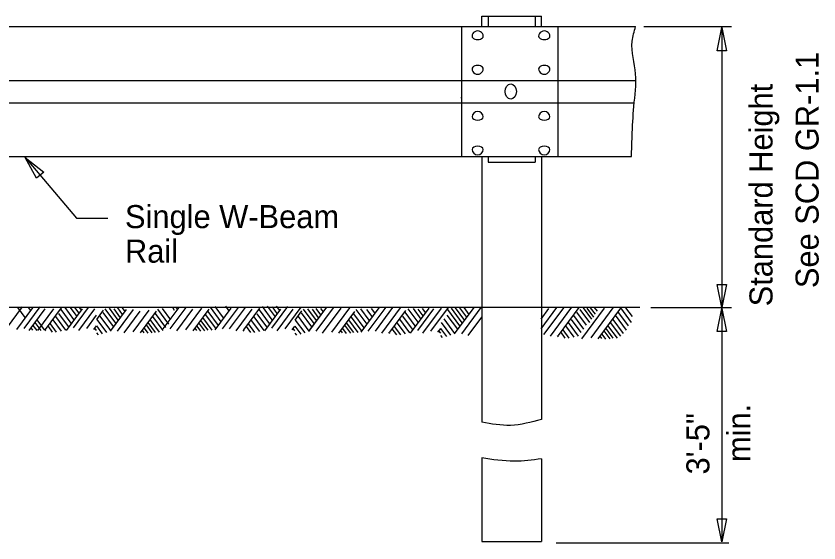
# Model space of a CAD drawing. Extents: x 0 to 34, y 0 to 22.
# Drawn here: x 18.561 to 23.437, y 8.943 to 12.146 of the extents above; entities that cross this region are included whole.
import ezdxf

# ---------------------------------------------------------------- set-up
doc = ezdxf.new("R2010")
doc.units = 0
doc.layers.add('Default', color=7, linetype='Continuous')

msp = doc.modelspace()

# ---------------------------------------------------------------- linework, layer by layer
at = {"layer": 'Default'}
for p, q in [((21.3896, 12.1461), (21.752, 12.1461)), ((21.3896, 12.0829), (21.3896, 12.1461)), ((21.4275, 12.1461), (21.4275, 12.0817)), ((21.7132, 12.1461), (21.7132, 12.0837)), ((21.752, 12.0837), (21.752, 12.1461)), ((14.5458, 12.0817), (21.8542, 12.0817)), ((21.2687, 11.2925), (21.2687, 12.0817)), ((21.8542, 11.2925), (21.8542, 12.0817)), ((21.8542, 12.0817), (22.3238, 12.0817)), ((22.3736, 12.0817), (22.9066, 12.0817)), ((22.8477, 12.0756), (22.8477, 11.2863)), ((15.1987, 11.7547), (21.2687, 11.7547)), ((21.2672, 11.7547), (22.3191, 11.7547)), ((21.5651, 11.687), (21.5651, 11.687)), ((15.1987, 11.6192), (21.2687, 11.6192)), ((21.2665, 11.6492), (21.2626, 11.6492)), ((21.2672, 11.6192), (22.3147, 11.6192)), ((15.1987, 11.2925), (21.8542, 11.2925)), ((21.3896, 11.2928), (21.3896, 10.3748)), ((21.4275, 11.2925), (21.4275, 11.2581)), ((21.7132, 11.2925), (21.7132, 11.2581)), ((21.752, 11.2925), (21.752, 10.3748)), ((21.8542, 11.2925), (22.2984, 11.2925)), ((22.8477, 11.2863), (22.8477, 10.3748)), ((21.4275, 11.2581), (21.7132, 11.2581)), ((21.752, 10.3748), (18.3908, 10.3748)), ((18.5023, 10.2463), (18.5994, 10.3778)), ((18.5661, 10.241), (18.6631, 10.3724)), ((18.6155, 10.3138), (18.5706, 10.3748)), ((18.6097, 10.2463), (18.7067, 10.3778)), ((18.6492, 10.3579), (18.6369, 10.3748)), ((18.6409, 10.2356), (18.7382, 10.3671)), ((18.6927, 10.2356), (18.7899, 10.3671)), ((18.7402, 10.241), (18.8374, 10.3724)), ((18.8788, 10.2594), (18.8202, 10.3388)), ((18.8949, 10.2796), (18.8342, 10.3617)), ((18.912, 10.3025), (18.8586, 10.3748)), ((18.867, 10.2356), (18.9641, 10.3671)), ((18.931, 10.3207), (18.891, 10.3748)), ((18.9106, 10.2518), (19.0014, 10.3748)), ((18.9431, 10.3406), (18.9179, 10.3748)), ((18.9422, 10.2356), (19.0392, 10.3671)), ((18.9585, 10.3579), (18.946, 10.3748)), ((19.0509, 10.3007), (19.0928, 10.3573)), ((19.1531, 10.2587), (19.0897, 10.3448)), ((19.1667, 10.2787), (19.1024, 10.3658)), ((19.1807, 10.2979), (19.1277, 10.3695)), ((19.1343, 10.2312), (19.2313, 10.3627)), ((19.1955, 10.3122), (19.1561, 10.3658)), ((19.1778, 10.2312), (19.275, 10.3627)), ((19.2075, 10.3324), (19.1785, 10.3715)), ((19.2229, 10.3496), (19.2069, 10.3715)), ((19.2175, 10.2206), (19.3146, 10.3519)), ((19.2728, 10.2261), (19.3699, 10.3573)), ((19.3165, 10.2206), (19.4135, 10.3519)), ((19.4878, 10.274), (19.4214, 10.3638)), ((19.5004, 10.2989), (19.4496, 10.3677)), ((19.454, 10.244), (19.5505, 10.3748)), ((19.4975, 10.244), (19.5947, 10.3754)), ((19.5241, 10.3567), (19.5145, 10.3695)), ((19.5426, 10.3623), (19.5334, 10.3748)), ((19.537, 10.2333), (19.6342, 10.3647)), ((19.5927, 10.2387), (19.6896, 10.3702)), ((19.636, 10.2333), (19.7332, 10.3647)), ((19.7897, 10.2647), (19.727, 10.3497)), ((19.8074, 10.2867), (19.7409, 10.3767)), ((19.8202, 10.3117), (19.7692, 10.3805)), ((19.7707, 10.2387), (19.8677, 10.3702)), ((19.8143, 10.244), (19.9114, 10.3754)), ((19.8539, 10.3557), (19.8342, 10.3823)), ((19.8579, 10.244), (19.9549, 10.3754)), ((19.8974, 10.2333), (19.9945, 10.3647)), ((19.9449, 10.2387), (20.042, 10.3702)), ((20.0997, 10.2772), (20.0387, 10.3595)), ((20.1167, 10.3002), (20.0571, 10.3805)), ((20.0717, 10.2333), (20.1687, 10.3647)), ((20.1357, 10.3183), (20.0884, 10.3823)), ((20.1153, 10.2493), (20.2122, 10.3808)), ((20.1477, 10.3383), (20.118, 10.3785)), ((20.1632, 10.3557), (20.1433, 10.3823)), ((20.147, 10.2333), (20.2439, 10.3647)), ((20.1943, 10.244), (20.2925, 10.3767)), ((20.2554, 10.2982), (20.2974, 10.3551)), ((20.3577, 10.2565), (20.2942, 10.3424)), ((20.3713, 10.2765), (20.3071, 10.3635)), ((20.3852, 10.2956), (20.3325, 10.3672)), ((20.3389, 10.2289), (20.4477, 10.3761)), ((20.3395, 10.2297), (20.4359, 10.3603)), ((20.4001, 10.3099), (20.3607, 10.3635)), ((20.3831, 10.2297), (20.4885, 10.3724)), ((20.4122, 10.3301), (20.3832, 10.3692)), ((20.4276, 10.3472), (20.4114, 10.3692)), ((20.4227, 10.219), (20.5352, 10.3713)), ((20.4782, 10.2245), (20.5881, 10.3734)), ((20.5215, 10.219), (20.6187, 10.3503)), ((20.693, 10.2724), (20.6266, 10.3623)), ((20.7057, 10.2973), (20.6547, 10.3662)), ((20.6562, 10.2245), (20.7657, 10.3726)), ((20.7237, 10.3195), (20.6915, 10.3631)), ((20.6999, 10.2297), (20.8087, 10.377)), ((20.7394, 10.3413), (20.7197, 10.368)), ((20.7433, 10.2297), (20.8499, 10.3738)), ((20.7829, 10.219), (20.8963, 10.3724)), ((20.8304, 10.2245), (20.9275, 10.3557)), ((20.9851, 10.2628), (20.9245, 10.3452)), ((21.0021, 10.2857), (20.9427, 10.3662)), ((20.9572, 10.219), (21.0695, 10.371)), ((21.0212, 10.304), (20.9738, 10.368)), ((21.0007, 10.2351), (21.0977, 10.3665)), ((21.0331, 10.3241), (21.0035, 10.3642)), ((21.0487, 10.3413), (21.0289, 10.368)), ((21.0324, 10.219), (21.1448, 10.3712)), ((21.0799, 10.2297), (21.1869, 10.3747)), ((21.2568, 10.2622), (21.1834, 10.3615)), ((21.2707, 10.2813), (21.2051, 10.3704)), ((21.2244, 10.2146), (21.3427, 10.3748)), ((21.2857, 10.2956), (21.229, 10.3722)), ((21.2977, 10.3157), (21.256, 10.372)), ((21.2678, 10.2146), (21.3862, 10.3748)), ((21.3131, 10.3329), (21.283, 10.3737)), ((21.3896, 10.3748), (21.3896, 9.6772)), ((21.7501, 10.2455), (21.8457, 10.375)), ((21.7501, 10.3042), (21.7972, 10.3679)), ((21.752, 10.3748), (21.752, 9.694)), ((22.3497, 10.3748), (21.752, 10.3748)), ((21.7673, 10.21), (21.8893, 10.3752)), ((21.807, 10.1993), (21.9372, 10.3756)), ((21.8545, 10.2047), (21.9804, 10.3753)), ((22.0262, 10.2662), (21.9669, 10.3466)), ((22.0452, 10.2843), (21.9873, 10.3627)), ((21.9977, 10.1842), (22.1357, 10.371)), ((22.0572, 10.3043), (22.0067, 10.3727)), ((22.0703, 10.3161), (22.0293, 10.3713)), ((22.0797, 10.3337), (22.0507, 10.3731)), ((22.0532, 10.1897), (22.1881, 10.3723)), ((22.0918, 10.3516), (22.0747, 10.3752)), ((22.0966, 10.1842), (22.2347, 10.3712)), ((22.2805, 10.2626), (22.2152, 10.3511)), ((22.2991, 10.2843), (22.2337, 10.3727)), ((22.3042, 10.3205), (22.2654, 10.3729)), ((22.417, 10.3748), (22.9066, 10.3748)), ((22.8475, 10.3687), (22.8475, 8.9495)), ((18.7325, 10.2384), (18.688, 10.2987)), ((18.8365, 10.2309), (18.7863, 10.2987)), ((18.8633, 10.2366), (18.8019, 10.3196)), ((18.9898, 10.2463), (19.0497, 10.3275)), ((19.1116, 10.2234), (19.0543, 10.3008)), ((19.1362, 10.2339), (19.0714, 10.3217)), ((19.4326, 10.2243), (19.3762, 10.3008)), ((19.4539, 10.2357), (19.3917, 10.3198)), ((19.4701, 10.252), (19.4073, 10.3371)), ((19.7277, 10.2362), (19.6832, 10.2963)), ((19.7525, 10.237), (19.6958, 10.3135)), ((19.7735, 10.2487), (19.7114, 10.3326)), ((20.0411, 10.2284), (19.9909, 10.2963)), ((20.068, 10.2342), (20.0065, 10.3173)), ((20.0835, 10.2572), (20.0247, 10.3365)), ((20.3162, 10.221), (20.259, 10.2985)), ((20.3409, 10.2316), (20.276, 10.3195)), ((20.638, 10.2227), (20.5813, 10.2992)), ((20.659, 10.2342), (20.5971, 10.3183)), ((20.6753, 10.2504), (20.6125, 10.3355)), ((20.9533, 10.2199), (20.8919, 10.3031)), ((20.9689, 10.2427), (20.9105, 10.3221)), ((21.2264, 10.2172), (21.1615, 10.3052)), ((21.2433, 10.2422), (21.1797, 10.328)), ((21.3077, 10.2038), (21.3896, 10.3148)), ((21.993, 10.2232), (21.9344, 10.3025)), ((22.0092, 10.2433), (21.9486, 10.3255)), ((22.2502, 10.2157), (22.1875, 10.3008)), ((22.2679, 10.2377), (22.2017, 10.3275)), ((18.6634, 10.2366), (18.6527, 10.2508)), ((18.688, 10.2337), (18.6654, 10.2643)), ((18.7128, 10.2346), (18.6767, 10.2834)), ((18.742, 10.2326), (18.7353, 10.2413)), ((18.7827, 10.225), (18.7552, 10.2623)), ((18.8067, 10.225), (18.7694, 10.2757)), ((19.0334, 10.241), (19.0497, 10.2632)), ((19.0497, 10.2344), (19.0389, 10.2489)), ((19.0868, 10.2147), (19.0509, 10.2635)), ((19.3634, 10.2186), (19.3409, 10.2492)), ((19.3882, 10.2196), (19.3522, 10.2683)), ((19.4081, 10.2234), (19.3634, 10.2836)), ((19.6584, 10.2342), (19.6479, 10.2487)), ((19.6832, 10.2314), (19.6606, 10.2619)), ((19.7078, 10.2323), (19.6717, 10.281)), ((19.9874, 10.2227), (19.9598, 10.26)), ((20.0114, 10.2227), (19.9741, 10.2733)), ((20.238, 10.2387), (20.2542, 10.261)), ((20.2542, 10.2322), (20.2436, 10.2467)), ((20.2915, 10.2124), (20.2554, 10.2612)), ((20.5686, 10.217), (20.546, 10.2476)), ((20.5933, 10.2181), (20.5574, 10.2667)), ((20.6131, 10.2218), (20.5686, 10.282)), ((20.8729, 10.2084), (20.8453, 10.2457)), ((20.8969, 10.2084), (20.8595, 10.2591)), ((20.9266, 10.2142), (20.8765, 10.282)), ((21.1234, 10.2245), (21.1398, 10.2467)), ((21.177, 10.1981), (21.141, 10.2469)), ((21.2017, 10.2067), (21.1444, 10.2842)), ((21.9507, 10.1947), (21.9005, 10.2624)), ((21.9777, 10.2003), (21.9161, 10.2834)), ((22.1882, 10.1872), (22.1442, 10.2467)), ((22.2129, 10.188), (22.1556, 10.2656)), ((22.2341, 10.1994), (22.1719, 10.2836)), ((19.0608, 10.208), (19.0509, 10.2215)), ((19.3387, 10.2215), (19.3282, 10.2357)), ((19.9467, 10.2302), (19.94, 10.2389)), ((20.2654, 10.2057), (20.2554, 10.219)), ((20.5441, 10.2199), (20.5334, 10.2342)), ((20.832, 10.2158), (20.8254, 10.2247)), ((21.1398, 10.2179), (21.1291, 10.2323)), ((21.1509, 10.1915), (21.141, 10.2047)), ((21.8561, 10.1963), (21.8496, 10.2051)), ((21.8969, 10.1887), (21.8694, 10.2261)), ((21.9209, 10.1887), (21.8835, 10.2394)), ((22.119, 10.1852), (22.1084, 10.1994)), ((22.1436, 10.1822), (22.1211, 10.2128)), ((22.1685, 10.1833), (22.1323, 10.2322)), ((21.3894, 9.4602), (21.3894, 9.4539)), ((21.3894, 9.4538), (21.3894, 8.9514)), ((21.752, 9.4544), (21.752, 8.9514)), ((21.3894, 8.9514), (21.752, 8.9514)), ((21.8417, 8.9433), (22.8896, 8.9433))]:
    msp.add_line(p, q, dxfattribs=at)
for points in [[(22.8757, 11.9356), (22.8197, 11.9356), (22.8477, 12.0756)], [(18.7285, 11.1971), (18.6857, 11.161), (18.6167, 11.286)], [(22.8197, 10.5148), (22.8757, 10.5148), (22.8477, 10.3748)], [(22.8755, 10.2287), (22.8195, 10.2287), (22.8475, 10.3687)], [(22.8195, 9.0895), (22.8755, 9.0895), (22.8475, 8.9495)]]:
    msp.add_lwpolyline(points, close=True, dxfattribs=at)
msp.add_lwpolyline([(18.6167, 11.286), (18.9287, 10.9166), (19.1182, 10.9166)], dxfattribs=at)
for centre, major_axis, ratio, start_param, end_param in [((21.3644, 12.0238), (0.0342, 0), 0.920676, 0, 3.141593), ((21.769, 12.0238), (0.0342, 0), 0.920676, 0, 3.141593), ((21.3644, 12.0238), (-0.0342, 0), 0.587975, 0, 3.141593), ((21.769, 12.0238), (-0.0342, 0), 0.587975, 0, 3.141593), ((21.3644, 11.8247), (0.0342, 0), 0.599655, 0, 3.141593), ((21.3644, 11.8247), (-0.0342, 0), 0.943283, 0, 3.141593), ((21.769, 11.8247), (0.0342, 0), 0.599655, 0, 3.141593), ((21.769, 11.8247), (-0.0342, 0), 0.943283, 0, 3.141593), ((21.3644, 11.5335), (-0.0342, 0), 0.943283, 3.141593, 6.283185), ((21.769, 11.5335), (-0.0342, 0), 0.943283, 3.141593, 6.283185), ((21.3644, 11.5335), (0.0342, 0), 0.599655, 3.141593, 6.283185), ((21.769, 11.5335), (0.0342, 0), 0.599655, 3.141593, 6.283185), ((21.3644, 11.3344), (-0.0342, 0), 0.587975, 3.141593, 6.283185), ((21.3644, 11.3344), (0.0342, 0), 0.920676, 3.141593, 6.283185), ((21.769, 11.3344), (-0.0342, 0), 0.587975, 3.141593, 6.283185), ((21.769, 11.3344), (0.0342, 0), 0.920676, 3.141593, 6.283185)]:
    msp.add_ellipse(centre, major_axis=major_axis, ratio=ratio, start_param=start_param, end_param=end_param, dxfattribs=at)
msp.add_ellipse((21.5653, 11.6871), major_axis=(0, 0.0463), ratio=0.738563, dxfattribs=at)
for points in [[(22.2984, 11.292), (22.303, 11.4133), (22.3134, 11.5969), (22.3238, 11.7947), (22.303, 11.9925), (22.3238, 12.0817)], [(21.752, 9.694), (21.5642, 9.658), (21.3896, 9.6772)], [(21.752, 9.4544), (21.5864, 9.4401), (21.3894, 9.4602)]]:
    msp.add_spline(points, degree=3, dxfattribs=at)

# ---------------------------------------------------------------- texts
for s, p in [('See SCD GR-1.1', (23.4354, 10.4924)), ('Standard Height', (23.1554, 10.3816)), ('min.', (23.0202, 9.4352)), ('3\'-5"', (22.7722, 9.3597))]:
    msp.add_text(s, height=0.14, rotation=90, dxfattribs=at).set_placement(p)
for s, p in [('Single W-Beam', (19.2223, 10.857)), ('Rail', (19.2223, 10.647))]:
    msp.add_text(s, height=0.14, dxfattribs=at).set_placement(p)

doc.saveas('drawing.dxf')
